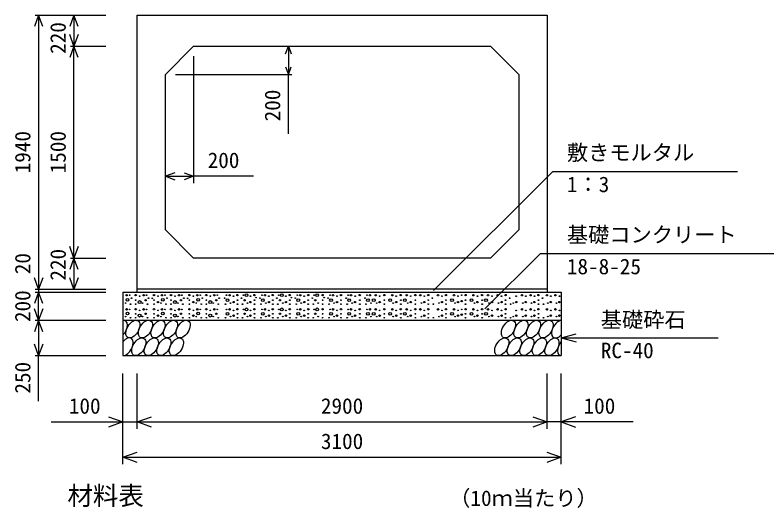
# Model space of a CAD drawing. Units: millimetres, scale not verified. Extents: x -100800 to 100800, y -35640 to 35640.
# Drawn here: x 24226 to 29543, y 5552 to 9040 of the extents above; entities that cross this region are included whole.
import ezdxf
from ezdxf.enums import TextEntityAlignment as Align

# ---------------------------------------------------------------- set-up
doc = ezdxf.new("R2010")
doc.units = ezdxf.units.MM
doc.header["$LTSCALE"] = 120
for name, color, linetype, lineweight in [('0-0_DIM', 7, 'Continuous', 25), ('0-2_HATCH', 6, 'Continuous', 25), ('0-5_OUTLINE', 3, 'Continuous', 25), ('0-7_TXT', 7, 'Continuous', 25)]:
    doc.layers.add(name, color=color, linetype=linetype, lineweight=lineweight)
doc.styles.add('ＭＳ ゴシック', font='')
doc.styles.get('ＭＳ ゴシック').set_extended_font_data('MS Gothic')

msp = doc.modelspace()

# ---------------------------------------------------------------- linework, layer by layer
at = {"layer": '0-0_DIM'}
for p, q in [((24369, 9040.3), (24869.1, 9040.3)), ((24393, 9040.3), (24393, 7100.3)), ((24643, 9040.3), (24643, 8820.3)), ((24619, 8820.3), (24869.1, 8820.3)), ((24643, 7320.3), (24643, 8820.3)), ((26159.5, 8820.3), (26159.5, 8620.3)), ((25489.1, 8748.3), (25489.1, 7851.7)), ((25361.1, 8620.3), (26183.5, 8620.3)), ((26159.5, 8199.5), (26159.5, 8620.3)), ((28029, 7934.2), (27184.9, 7090.2)), ((28029, 7934.2), (29334.7, 7934.2)), ((25289.1, 7899.7), (25489.1, 7899.7)), ((25913.2, 7899.7), (25489.1, 7899.7)), ((27941.3, 7353.1), (27548.5, 6960.3)), ((27941.3, 7353.1), (29710.3, 7353.1)), ((24619, 7320.3), (24869.1, 7320.3)), ((24643, 7320.3), (24643, 7100.3)), ((24369, 7100.3), (24869.1, 7100.3)), ((24369, 7080.3), (24869.1, 7080.3)), ((24393, 7100.3), (24393, 7080.3)), ((24393, 6880.3), (24393, 7080.3)), ((24369, 6880.3), (24869.1, 6880.3)), ((24393, 6880.3), (24393, 6630.3)), ((28089.1, 6755.3), (28193.4, 6783.3)), ((28089.1, 6755.3), (29198, 6755.3)), ((28089.1, 6755.3), (28193.4, 6727.3)), ((24369, 6630.3), (24869.1, 6630.3)), ((24393, 6308.2), (24393, 6630.3)), ((24989.1, 5863.1), (24989.1, 6502.7)), ((25089.1, 6113.1), (25089.1, 6502.7)), ((27989.1, 6113.1), (27989.1, 6502.7)), ((28089.1, 5863.1), (28089.1, 6502.7)), ((24481.1, 6161.1), (24989.1, 6161.1)), ((24989.1, 6161.1), (25089.1, 6161.1)), ((25089.1, 6161.1), (27989.1, 6161.1)), ((24989.1, 5911.1), (28089.1, 5911.1))]:
    msp.add_line(p, q, dxfattribs=at)
for points in [[(24422.6, 8959.1), (24393, 9040.3), (24363.5, 8959.1)], [(24672.6, 8959.1), (24643, 9040.3), (24613.5, 8959.1)], [(24672.6, 8901.5), (24643, 8820.3), (24613.5, 8901.5)], [(24672.6, 8739.1), (24643, 8820.3), (24613.5, 8739.1)], [(26139.8, 8766.2), (26159.5, 8820.3), (26179.2, 8766.2)], [(26139.8, 8674.4), (26159.5, 8620.3), (26179.2, 8674.4)], [(25356.8, 7924.3), (25289.1, 7899.7), (25356.8, 7875)], [(25421.4, 7924.3), (25489.1, 7899.7), (25421.4, 7875)], [(24672.6, 7401.5), (24643, 7320.3), (24613.5, 7401.5)], [(24672.6, 7239.1), (24643, 7320.3), (24613.5, 7239.1)], [(24422.6, 7181.5), (24393, 7100.3), (24363.5, 7181.5)], [(24672.6, 7181.5), (24643, 7100.3), (24613.5, 7181.5)], [(24422.6, 6999.1), (24393, 7080.3), (24363.5, 6999.1)], [(24422.6, 6961.5), (24393, 6880.3), (24363.5, 6961.5)], [(24422.6, 6799.1), (24393, 6880.3), (24363.5, 6799.1)], [(24422.6, 6711.5), (24393, 6630.3), (24363.5, 6711.5)], [(24887.6, 6198), (24989.1, 6161.1), (24887.6, 6124.1)], [(25190.6, 6124.1), (25089.1, 6161.1), (25190.6, 6198)], [(27887.6, 6198), (27989.1, 6161.1), (27887.6, 6124.1)], [(28190.6, 6198), (28089.1, 6161.1), (28190.6, 6124.1)], [(28597.1, 6161.1), (28089.1, 6161.1), (27989.1, 6161.1)], [(25090.6, 5874.1), (24989.1, 5911.1), (25090.6, 5948)], [(27987.6, 5948), (28089.1, 5911.1), (27987.6, 5874.1)]]:
    msp.add_lwpolyline(points, dxfattribs=at)
at = {"layer": '0-2_HATCH'}
for centre, radius in [((25015.1, 7057.5), 5), ((25021.7, 7024.5), 10), ((25036.2, 7057.5), 2.5), ((25050.2, 7036.5), 2.5), ((25079.1, 7058.4), 5), ((25079.1, 7022.5), 2.5), ((25107.1, 7009.3), 10), ((25107.1, 7050.5), 2.5), ((25135.1, 7057.5), 5), ((25149.2, 7022.5), 5), ((25156.2, 7057.5), 2.5), ((25170.2, 7036.5), 2.5), ((25196.7, 7035.6), 2.5), ((25209.1, 7058.4), 5), ((25209.1, 7022.5), 2.5), ((25237.1, 7050.5), 2.5), ((25265.1, 7057.5), 5), ((25271.7, 7024.5), 10), ((25286.2, 7057.5), 2.5), ((25300.2, 7036.5), 2.5), ((25329.1, 7058.4), 5), ((25329.1, 7022.5), 2.5), ((25357.1, 7009.3), 10), ((25357.1, 7050.5), 2.5), ((25385.1, 7057.5), 5), ((25399.2, 7022.5), 5), ((25406.2, 7057.5), 2.5), ((25420.2, 7036.5), 2.5), ((25446.7, 7035.6), 2.5), ((25459.1, 7058.4), 5), ((25459.1, 7022.5), 2.5), ((25487.1, 7050.5), 2.5), ((25515.1, 7057.5), 5), ((25521.7, 7024.5), 10), ((25536.2, 7057.5), 2.5), ((25550.2, 7036.5), 2.5), ((25579.1, 7058.4), 5), ((25579.1, 7022.5), 2.5), ((25607.1, 7009.3), 10), ((25607.1, 7050.5), 2.5), ((25635.1, 7057.5), 5), ((25649.2, 7022.5), 5), ((25656.2, 7057.5), 2.5), ((25670.2, 7036.5), 2.5), ((25708, 7036.5), 2.5), ((25729, 7022.5), 10), ((25722, 7057.5), 2.5), ((25743.1, 7057.5), 5), ((25771.1, 7050.5), 2.5), ((25799.1, 7058.4), 5), ((25799.1, 7022.5), 2.5), ((25828, 7036.5), 2.5), ((25842, 7057.5), 2.5), ((25849, 7022.5), 5), ((25863.1, 7057.5), 10), ((25891.1, 7050.5), 2.5), ((25919.1, 7058.4), 5), ((25919.1, 7022.5), 2.5), ((25930.5, 7040.8), 2.5), ((25958, 7036.5), 2.5), ((25979, 7022.5), 10), ((25972, 7057.5), 2.5), ((25993.1, 7057.5), 5), ((26021.1, 7050.5), 2.5), ((26049.1, 7058.4), 5), ((26049.1, 7022.5), 2.5), ((26078, 7036.5), 2.5), ((26092, 7057.5), 2.5), ((26099, 7022.5), 5), ((26113.1, 7057.5), 10), ((26141.1, 7050.5), 2.5), ((26169.1, 7058.4), 5), ((26169.1, 7022.5), 2.5), ((26180.5, 7040.8), 2.5), ((26208, 7036.5), 2.5), ((26229, 7022.5), 10), ((26222, 7057.5), 2.5), ((26243.1, 7057.5), 5), ((26271.1, 7050.5), 2.5), ((26299.1, 7058.4), 5), ((26299.1, 7022.5), 2.5), ((26328, 7036.5), 2.5), ((26342, 7057.5), 2.5), ((26349, 7022.5), 5), ((26363.1, 7057.5), 10), ((26401, 7058.4), 5), ((26401, 7022.5), 2.5), ((26412.3, 7040.8), 2.5), ((26439.8, 7036.5), 2.5), ((26460.9, 7022.5), 10), ((26453.9, 7057.5), 2.5), ((26474.9, 7057.5), 5), ((26502.9, 7050.5), 2.5), ((26531, 7058.4), 5), ((26531, 7022.5), 2.5), ((26567.9, 7036.5), 2.5), ((26588.9, 7022.5), 10), ((26581.9, 7057.5), 2.5), ((26602.9, 7057.5), 5), ((26631, 7050.5), 2.5), ((26663.9, 7058.4), 5), ((26663.9, 7022.5), 2.5), ((26700.8, 7036.5), 2.5), ((26721.9, 7022.5), 10), ((26714.8, 7057.5), 2.5), ((26735.9, 7057.5), 5), ((26762.5, 7022.5), 10), ((26776.5, 7057.5), 5), ((26804.6, 7050.5), 2.5), ((26837.5, 7058.4), 5), ((26837.5, 7022.5), 2.5), ((26879.4, 7022.5), 10), ((26893.4, 7057.5), 5), ((26921.4, 7050.5), 2.5), ((26954.3, 7058.4), 5), ((26954.3, 7022.5), 2.5), ((26982.1, 7022.5), 10), ((26996.1, 7057.5), 5), ((27024.1, 7050.5), 2.5), ((27057, 7058.4), 5), ((27057, 7022.5), 2.5), ((27092.3, 7057.5), 5), ((27120.3, 7050.5), 2.5), ((27148.4, 7058.4), 5), ((27148.4, 7022.5), 2.5), ((27177.2, 7036.5), 2.5), ((27217.1, 7057.5), 5), ((27245.1, 7050.5), 2.5), ((27273.2, 7058.4), 5), ((27273.2, 7022.5), 2.5), ((27316.5, 7022.5), 10), ((27330.5, 7057.5), 5), ((27358.6, 7050.5), 2.5), ((27384.7, 7016.3), 5), ((27384.7, 7057.5), 2.5), ((27412, 7058.4), 5), ((27412, 7022.5), 2.5), ((27453.9, 7022.5), 10), ((27467.9, 7057.5), 5), ((27496, 7050.5), 2.5), ((27528.9, 7058.4), 5), ((27528.9, 7022.5), 2.5), ((27556.6, 7022.5), 10), ((27570.6, 7057.5), 5), ((27598.7, 7050.5), 2.5), ((27638.4, 7057.5), 5), ((27666.4, 7050.5), 2.5), ((27694.5, 7058.4), 5), ((27694.5, 7022.5), 2.5), ((27723.4, 7036.5), 2.5), ((27770.4, 7050.5), 2.5), ((27810.2, 7057.5), 5), ((27838.2, 7050.5), 2.5), ((27871.3, 7057.5), 5), ((27899.3, 7050.5), 2.5), ((27927.3, 7058.4), 5), ((27927.3, 7022.5), 2.5), ((27956.2, 7036.5), 2.5), ((27986.9, 7057.5), 5), ((28015, 7050.5), 2.5), ((28048, 7057.5), 5), ((28076.1, 7050.5), 2.5), ((25008.1, 7002.3), 2.5), ((25043.2, 6994.4), 2.5), ((25079.1, 6994.4), 2.5), ((25128.1, 7002.3), 2.5), ((25163.2, 6994.4), 2.5), ((25209.1, 6994.4), 2.5), ((25237.1, 7009.3), 5), ((25258.1, 7002.3), 2.5), ((25293.2, 6994.4), 2.5), ((25329.1, 6994.4), 2.5), ((25378.1, 7002.3), 2.5), ((25413.2, 6994.4), 2.5), ((25459.1, 6994.4), 2.5), ((25487.1, 7009.3), 5), ((25508.1, 7002.3), 2.5), ((25543.2, 6994.4), 2.5), ((25579.1, 6994.4), 2.5), ((25628.1, 7002.3), 2.5), ((25663.2, 6994.4), 2.5), ((25715, 6994.4), 2.5), ((25750.1, 7002.3), 2.5), ((25771.1, 7009.3), 5), ((25799.1, 6994.4), 2.5), ((25835, 6994.4), 2.5), ((25863.1, 6957.5), 10), ((25870.1, 7002.3), 2.5), ((25891.1, 7009.3), 5), ((25919.1, 6994.4), 2.5), ((25965, 6994.4), 2.5), ((26000.1, 7002.3), 2.5), ((26021.1, 7009.3), 5), ((26049.1, 6994.4), 2.5), ((26085, 6994.4), 2.5), ((26113.1, 6957.5), 10), ((26120.1, 7002.3), 2.5), ((26141.1, 7009.3), 5), ((26169.1, 6994.4), 2.5), ((26215, 6994.4), 2.5), ((26250.1, 7002.3), 2.5), ((26271.1, 7009.3), 5), ((26299.1, 6994.4), 2.5), ((26335, 6994.4), 2.5), ((26363.1, 6957.5), 10), ((26370.1, 7002.3), 2.5), ((26401, 6994.4), 2.5), ((26446.8, 6994.4), 2.5), ((26481.9, 7002.3), 2.5), ((26502.9, 7009.3), 5), ((26531, 6994.4), 2.5), ((26574.9, 6994.4), 2.5), ((26610, 7002.3), 2.5), ((26631, 7009.3), 5), ((26663.9, 6994.4), 2.5), ((26707.8, 6994.4), 2.5), ((26742.9, 7002.3), 2.5), ((26783.6, 7002.3), 2.5), ((26804.6, 7009.3), 5), ((26837.5, 6994.4), 2.5), ((26900.4, 7002.3), 2.5), ((26921.4, 7009.3), 5), ((26954.3, 6994.4), 2.5), ((27003.1, 7002.3), 2.5), ((27024.1, 7009.3), 5), ((27057, 6994.4), 2.5), ((27099.3, 7002.3), 2.5), ((27120.3, 7009.3), 5), ((27148.4, 6994.4), 2.5), ((27184.2, 6994.4), 2.5), ((27224.1, 7002.3), 2.5), ((27245.1, 7009.3), 5), ((27273.2, 6994.4), 2.5), ((27337.5, 7002.3), 2.5), ((27358.6, 7009.3), 5), ((27412, 6994.4), 2.5), ((27475, 7002.3), 2.5), ((27496, 7009.3), 5), ((27528.9, 6994.4), 2.5), ((27577.6, 7002.3), 2.5), ((27598.7, 7009.3), 5), ((27645.4, 7002.3), 2.5), ((27666.4, 7009.3), 5), ((27694.5, 6994.4), 2.5), ((27730.4, 6994.4), 2.5), ((27749.4, 7002.3), 2.5), ((27770.4, 7009.3), 5), ((27817.2, 7002.3), 2.5), ((27838.2, 7009.3), 5), ((27878.3, 7002.3), 2.5), ((27899.3, 7009.3), 5), ((27927.3, 6994.4), 2.5), ((27963.2, 6994.4), 2.5), ((27994, 7002.3), 2.5), ((28015, 7009.3), 5), ((28055, 7002.3), 2.5), ((28076.1, 7009.3), 5), ((25015.1, 6957.5), 5), ((25021.7, 6928.4), 10), ((25036.2, 6957.5), 2.5), ((25079.1, 6958.4), 5), ((25079.1, 6926.4), 2.5), ((25107.1, 6913.2), 10), ((25107.1, 6950.5), 2.5), ((25135.1, 6957.5), 5), ((25149.2, 6926.4), 5), ((25156.2, 6957.5), 2.5), ((25209.1, 6958.4), 5), ((25209.1, 6926.4), 2.5), ((25237.1, 6913.2), 5), ((25237.1, 6950.5), 2.5), ((25265.1, 6957.5), 5), ((25271.7, 6928.4), 10), ((25286.2, 6957.5), 2.5), ((25329.1, 6958.4), 5), ((25329.1, 6926.4), 2.5), ((25357.1, 6913.2), 10), ((25357.1, 6950.5), 2.5), ((25385.1, 6957.5), 5), ((25399.2, 6926.4), 5), ((25406.2, 6957.5), 2.5), ((25459.1, 6958.4), 5), ((25459.1, 6926.4), 2.5), ((25487.1, 6913.2), 5), ((25487.1, 6950.5), 2.5), ((25515.1, 6957.5), 5), ((25521.7, 6928.4), 10), ((25536.2, 6957.5), 2.5), ((25579.1, 6958.4), 5), ((25579.1, 6926.4), 2.5), ((25607.1, 6913.2), 10), ((25607.1, 6950.5), 2.5), ((25635.1, 6957.5), 5), ((25649.2, 6926.4), 5), ((25656.2, 6957.5), 2.5), ((25729, 6926.4), 10), ((25722, 6957.5), 2.5), ((25743.1, 6957.5), 5), ((25771.1, 6913.2), 5), ((25771.1, 6950.5), 2.5), ((25799.1, 6958.4), 5), ((25799.1, 6926.4), 2.5), ((25842, 6957.5), 2.5), ((25849, 6926.4), 5), ((25891.1, 6913.2), 5), ((25891.1, 6950.5), 2.5), ((25919.1, 6958.4), 5), ((25919.1, 6926.4), 2.5), ((25979, 6926.4), 10), ((25972, 6957.5), 2.5), ((25993.1, 6957.5), 5), ((26021.1, 6913.2), 5), ((26021.1, 6950.5), 2.5), ((26049.1, 6958.4), 5), ((26049.1, 6926.4), 2.5), ((26092, 6957.5), 2.5), ((26099, 6926.4), 5), ((26141.1, 6913.2), 5), ((26141.1, 6950.5), 2.5), ((26169.1, 6958.4), 5), ((26169.1, 6926.4), 2.5), ((26229, 6926.4), 10), ((26222, 6957.5), 2.5), ((26243.1, 6957.5), 5), ((26271.1, 6913.2), 5), ((26271.1, 6950.5), 2.5), ((26299.1, 6958.4), 5), ((26299.1, 6926.4), 2.5), ((26342, 6957.5), 2.5), ((26349, 6926.4), 5), ((26401, 6958.4), 5), ((26401, 6926.4), 2.5), ((26460.9, 6926.4), 10), ((26453.9, 6957.5), 2.5), ((26474.9, 6957.5), 5), ((26502.9, 6913.2), 5), ((26502.9, 6950.5), 2.5), ((26531, 6958.4), 5), ((26531, 6926.4), 2.5), ((26588.9, 6926.4), 10), ((26581.9, 6957.5), 2.5), ((26602.9, 6957.5), 5), ((26631, 6913.2), 5), ((26631, 6950.5), 2.5), ((26663.9, 6958.4), 5), ((26663.9, 6926.4), 2.5), ((26721.9, 6926.4), 10), ((26714.8, 6957.5), 2.5), ((26735.9, 6957.5), 5), ((26762.5, 6926.4), 10), ((26776.5, 6957.5), 5), ((26804.6, 6913.2), 5), ((26804.6, 6950.5), 2.5), ((26837.5, 6958.4), 5), ((26837.5, 6926.4), 2.5), ((26879.4, 6926.4), 10), ((26893.4, 6957.5), 5), ((26921.4, 6913.2), 5), ((26921.4, 6950.5), 2.5), ((26954.3, 6958.4), 5), ((26954.3, 6926.4), 2.5), ((26982.1, 6926.4), 10), ((26996.1, 6957.5), 5), ((27024.1, 6913.2), 5), ((27024.1, 6950.5), 2.5), ((27057, 6958.4), 5), ((27057, 6926.4), 2.5), ((27092.3, 6957.5), 5), ((27120.3, 6913.2), 5), ((27120.3, 6950.5), 2.5), ((27148.4, 6958.4), 5), ((27148.4, 6926.4), 2.5), ((27217.1, 6957.5), 5), ((27245.1, 6913.2), 5), ((27245.1, 6950.5), 2.5), ((27273.2, 6958.4), 5), ((27273.2, 6926.4), 2.5), ((27316.5, 6926.4), 10), ((27330.5, 6957.5), 5), ((27358.6, 6913.2), 5), ((27358.6, 6950.5), 2.5), ((27384.7, 6920.2), 5), ((27384.7, 6957.5), 2.5), ((27412, 6958.4), 5), ((27412, 6926.4), 2.5), ((27453.9, 6926.4), 10), ((27467.9, 6957.5), 5), ((27496, 6913.2), 5), ((27496, 6950.5), 2.5), ((27528.9, 6958.4), 5), ((27528.9, 6926.4), 2.5), ((27556.6, 6926.4), 10), ((27570.6, 6957.5), 5), ((27598.7, 6913.2), 5), ((27598.7, 6950.5), 2.5), ((27638.4, 6957.5), 5), ((27666.4, 6913.2), 5), ((27666.4, 6950.5), 2.5), ((27694.5, 6958.4), 5), ((27694.5, 6926.4), 2.5), ((27770.4, 6913.2), 5), ((27770.4, 6950.5), 2.5), ((27810.2, 6957.5), 5), ((27838.2, 6913.2), 5), ((27838.2, 6950.5), 2.5), ((27871.3, 6957.5), 5), ((27899.3, 6913.2), 5), ((27899.3, 6950.5), 2.5), ((27927.3, 6958.4), 5), ((27927.3, 6926.4), 2.5), ((27986.9, 6957.5), 5), ((28015, 6913.2), 5), ((28015, 6950.5), 2.5), ((28048, 6957.5), 5), ((28076.1, 6913.2), 5), ((28076.1, 6950.5), 2.5), ((25008.1, 6906.2), 2.5), ((25043.2, 6898.4), 2.5), ((25079.1, 6898.4), 2.5), ((25128.1, 6906.2), 2.5), ((25163.2, 6898.4), 2.5), ((25209.1, 6898.4), 2.5), ((25258.1, 6906.2), 2.5), ((25293.2, 6898.4), 2.5), ((25329.1, 6898.4), 2.5), ((25378.1, 6906.2), 2.5), ((25413.2, 6898.4), 2.5), ((25459.1, 6898.4), 2.5), ((25508.1, 6906.2), 2.5), ((25543.2, 6898.4), 2.5), ((25579.1, 6898.4), 2.5), ((25628.1, 6906.2), 2.5), ((25663.2, 6898.4), 2.5), ((25715, 6898.4), 2.5), ((25750.1, 6906.2), 2.5), ((25799.1, 6898.4), 2.5), ((25835, 6898.4), 2.5), ((25870.1, 6906.2), 2.5), ((25919.1, 6898.4), 2.5), ((25965, 6898.4), 2.5), ((26000.1, 6906.2), 2.5), ((26049.1, 6898.4), 2.5), ((26085, 6898.4), 2.5), ((26120.1, 6906.2), 2.5), ((26169.1, 6898.4), 2.5), ((26215, 6898.4), 2.5), ((26250.1, 6906.2), 2.5), ((26299.1, 6898.4), 2.5), ((26335, 6898.4), 2.5), ((26370.1, 6906.2), 2.5), ((26401, 6898.4), 2.5), ((26446.8, 6898.4), 2.5), ((26481.9, 6906.2), 2.5), ((26531, 6898.4), 2.5), ((26574.9, 6898.4), 2.5), ((26610, 6906.2), 2.5), ((26663.9, 6898.4), 2.5), ((26707.8, 6898.4), 2.5), ((26742.9, 6906.2), 2.5), ((26783.6, 6906.2), 2.5), ((26837.5, 6898.4), 2.5), ((26900.4, 6906.2), 2.5), ((26954.3, 6898.4), 2.5), ((27003.1, 6906.2), 2.5), ((27057, 6898.4), 2.5), ((27099.3, 6906.2), 2.5), ((27148.4, 6898.4), 2.5), ((27184.2, 6898.4), 2.5), ((27224.1, 6906.2), 2.5), ((27273.2, 6898.4), 2.5), ((27337.5, 6906.2), 2.5), ((27412, 6898.4), 2.5), ((27475, 6906.2), 2.5), ((27528.9, 6898.4), 2.5), ((27577.6, 6906.2), 2.5), ((27645.4, 6906.2), 2.5), ((27694.5, 6898.4), 2.5), ((27730.4, 6898.4), 2.5), ((27749.4, 6906.2), 2.5), ((27817.2, 6906.2), 2.5), ((27878.3, 6906.2), 2.5), ((27927.3, 6898.4), 2.5), ((27963.2, 6898.4), 2.5), ((27994, 6906.2), 2.5), ((28055, 6906.2), 2.5)]:
    msp.add_circle(centre, radius, dxfattribs=at)
for centre, start_param, end_param in [((24970.8, 6817.8), 4.335544, 6.724593), ((28069.8, 6817.8), 0.419949, 4.357003), ((25012.3, 6692.8), 3.496422, 7.58605), ((28111.4, 6692.8), 1.28053, 3.496422)]:
    msp.add_ellipse(centre, major_axis=(36.4, 58.9), ratio=0.5792, start_param=start_param, end_param=end_param, dxfattribs=at)
for centre in [(25059.5, 6817.8), (25148.2, 6817.8), (25236.9, 6817.8), (25325.6, 6817.8), (25414.3, 6817.8), (27715, 6817.8), (27803.7, 6817.8), (27892.4, 6817.8), (27981.1, 6817.8), (25101, 6692.8), (25189.7, 6692.8), (25278.4, 6692.8), (25367.1, 6692.8), (27667.9, 6692.8), (27756.6, 6692.8), (27845.3, 6692.8), (27934, 6692.8), (28022.7, 6692.8)]:
    msp.add_ellipse(centre, major_axis=(36.4, 58.9), ratio=0.5792, dxfattribs=at)
at = {"layer": '0-5_OUTLINE'}
for p, q in [((25089.1, 7080.3), (25089.1, 9040.3)), ((25489.1, 8820.3), (25289.1, 8620.3)), ((25489.1, 8820.3), (27589.1, 8820.3)), ((27789.1, 8620.3), (27589.1, 8820.3)), ((25289.1, 7520.3), (25289.1, 8620.3)), ((27789.1, 8620.3), (27789.1, 7520.3)), ((25489.1, 7320.3), (25289.1, 7520.3)), ((27789.1, 7520.3), (27589.1, 7320.3)), ((27589.1, 7320.3), (25489.1, 7320.3)), ((24989.1, 7080.3), (24989.1, 6630.3)), ((24989.1, 7080.3), (28089.1, 7080.3)), ((27989.1, 7100.3), (25089.1, 7100.3)), ((28089.1, 7080.3), (28089.1, 6630.3)), ((24989.1, 6880.3), (28089.1, 6880.3)), ((24989.1, 6630.3), (28089.1, 6630.3))]:
    msp.add_line(p, q, dxfattribs=at)
msp.add_lwpolyline([(25089.1, 9040.3), (27989.1, 9040.3), (27989.1, 7080.3)], dxfattribs=at)

# ---------------------------------------------------------------- texts
at = {"layer": '0-0_DIM', "style": 'ＭＳ ゴシック'}
for s, p in [('220', (24618, 8765.6)), ('200', (26134.5, 8288)), ('1940', (24368, 7920.3)), ('1500', (24618, 7920.3)), ('20', (24368, 7206.2)), ('220', (24618, 7161.1)), ('200', (24368, 6867.8)), ('250', (24368, 6361.5))]:
    msp.add_text(s, height=110, rotation=90, dxfattribs=at).set_placement(p, align=Align.BOTTOM_LEFT)
for s, p in [('敷きモルタル', (28128.6, 7979.2)), ('200', (25588.3, 7924.7)), ('1：3', (28128.6, 7754)), ('基礎コンクリート', (28128.6, 7398)), ('18-8-25', (28128.6, 7172.9)), ('基礎砕石', (28368.3, 6796.5)), ('RC-40', (28368.3, 6578.9)), ('100', (24606.7, 6186.1)), ('2900', (26389.1, 6186.1)), ('100', (28246.5, 6186.1)), ('3100', (26389.1, 5936.1))]:
    msp.add_text(s, height=110, dxfattribs=at).set_placement(p, align=Align.BOTTOM_LEFT)
at = {"layer": '0-7_TXT', "style": 'ＭＳ ゴシック'}
for s, height, p in [('材料表', 132, (24596.6, 5533.6)), ('（10ｍ当たり）', 110, (27296.6, 5533.6))]:
    msp.add_text(s, height=height, dxfattribs=at).set_placement(p, align=Align.BOTTOM_LEFT)

doc.saveas('drawing.dxf')
